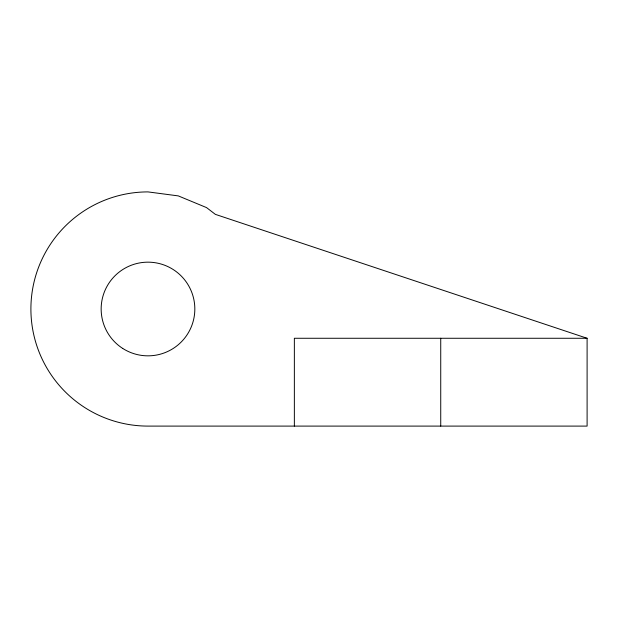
<?xml version="1.0" encoding="UTF-8"?>
<svg xmlns="http://www.w3.org/2000/svg" width="618" height="618" viewBox="0 0 618 618"><rect width="100%" height="100%" fill="white"/><g stroke="black" fill="none" stroke-linecap="round" stroke-linejoin="round"><path stroke-width="0.93" d="M587.1 338.27L215.365 214.361L206.543 207.594L178.301 195.898L147.996 191.904A117.096 117.096 0 0 0 30.9 309A117.096 117.096 0 0 0 147.996 426.096L587.1 426.096L587.1 338.27L294.361 338.27L294.361 426.096M440.734 338.27L440.734 426.096M122.712 348.428A46.837 46.837 0 0 0 194.778 311.178A46.837 46.837 0 0 0 126.489 267.393A46.837 46.837 0 0 0 122.712 348.428"/></g></svg>
